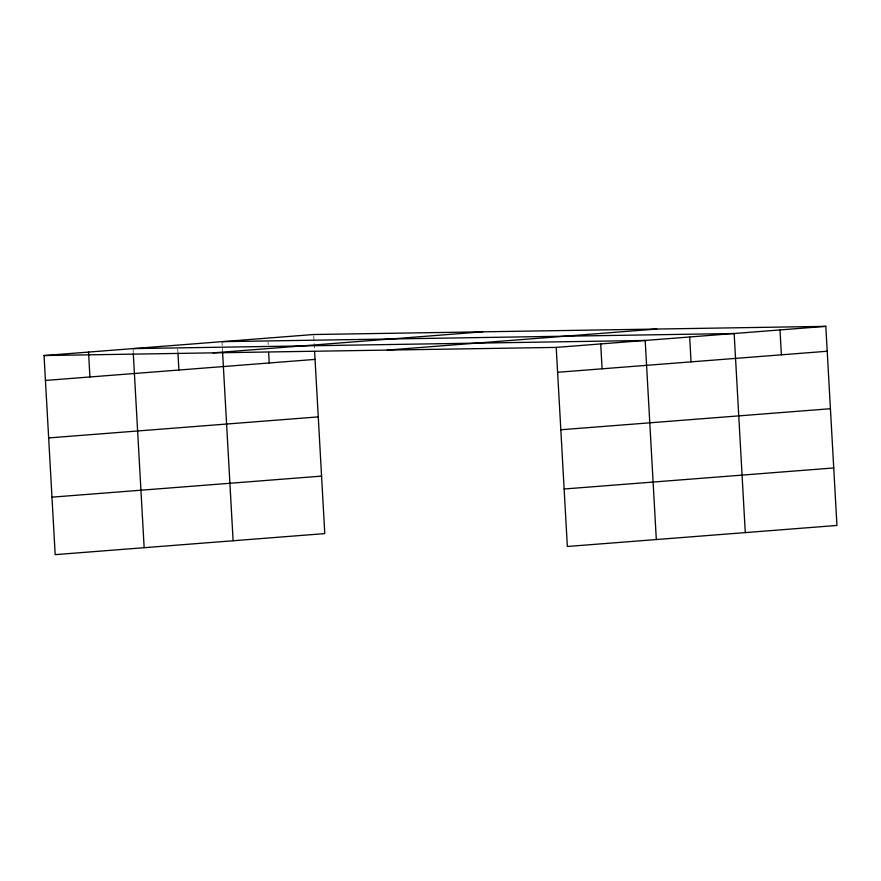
<?xml version="1.0" encoding="UTF-8"?>
<svg xmlns="http://www.w3.org/2000/svg" width="881" height="881" viewBox="0 0 881 881"><rect width="100%" height="100%" fill="white"/><g stroke="black" fill="none" stroke-linecap="round" stroke-linejoin="round"><path stroke-width="0.66" stroke-dasharray="4.41 3.3" d="M313.724 335.826L314.462 348.92M268.033 342.015L268.187 344.636M222.056 342.973L222.21 345.594M222.276 346.905L222.497 350.836M177.72 349.063L177.874 351.684M133.097 349.922L133.24 352.543"/><path stroke-width="1.32" d="M44.05 355.55L313.647 334.516L825.816 326.355L836.95 525.45L567.353 546.484L556.219 347.4L44.05 355.55L55.184 554.645L324.781 533.6L314.605 351.541M213.07 352.863L482.667 331.818M387.2 350.087L656.808 329.042M45.438 380.438L315.046 359.404M556.219 347.4L825.816 326.355M557.607 372.278L827.215 351.244M48.653 437.923L318.261 416.889M560.823 429.763L830.42 408.729M51.968 497.159L321.565 476.114M564.137 488.999L833.734 467.954M221.99 341.663L734.159 333.514L745.282 532.598M133.02 348.612L645.189 340.451L656.312 539.546M779.982 329.935L781.381 354.823M689.669 336.983L691.056 361.871M600.699 343.92L602.097 368.809M268.628 352.499L269.212 362.972M222.574 352.147L233.113 540.758M177.94 352.995L178.898 370.02M133.306 353.854L144.154 547.707M88.529 352.081L89.928 376.969"/></g></svg>
